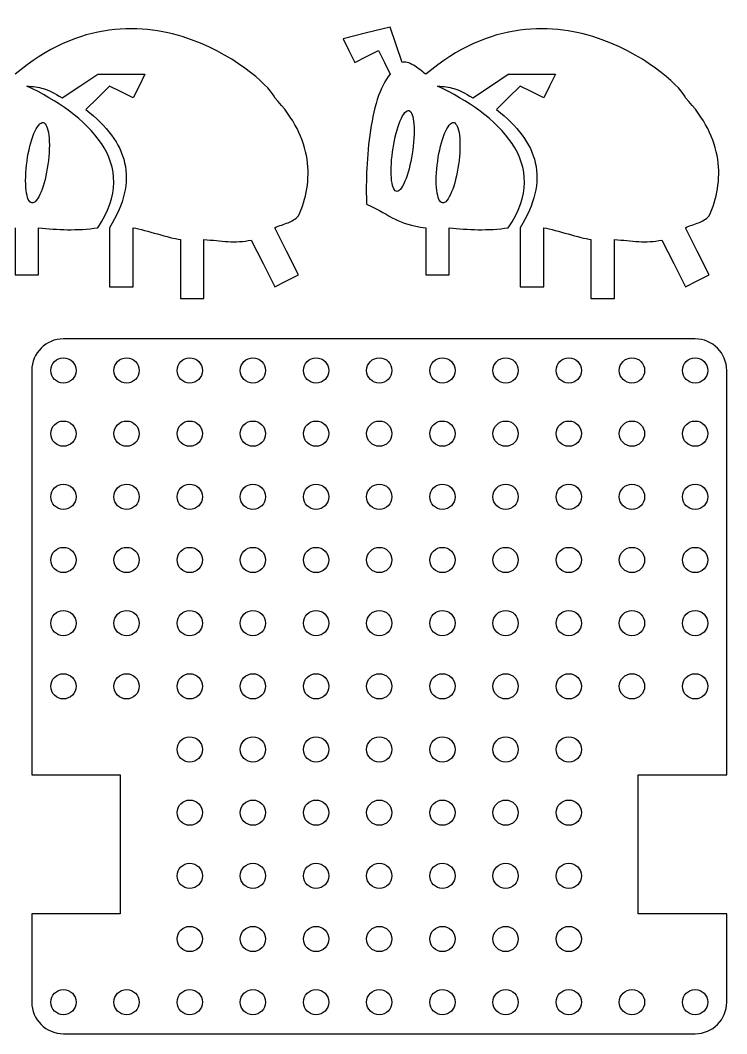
# Model space of a CAD drawing. Extents: x -15 to 771, y 0 to 274.
# Drawn here: x 199.2 to 311, y 113.9 to 274.3 of the extents above; entities that cross this region are included whole.
import ezdxf

# ---------------------------------------------------------------- set-up
doc = ezdxf.new("R2010")
doc.units = 0
doc.layers.add('Layer_1', color=7, linetype='CONTINUOUS')

msp = doc.modelspace()

# ---------------------------------------------------------------- linework, layer by layer
at = {"layer": 'Layer_1', "color": 7}
for points in [[(259.60794, 267.640678), (258.673518, 270.443949), (257.73909, 273.247221), (254.001397, 272.312799), (250.263703, 271.378371), (251.198125, 269.509522), (252.132547, 267.640678), (254.001397, 268.5751), (255.870246, 269.509522), (256.804668, 267.640673), (257.73909, 265.771828)], [(205.821043, 262.034129), (208.624314, 263.902979), (211.427586, 265.771828), (215.165285, 265.771828), (218.902978, 265.771828), (217.968556, 263.902979), (217.034134, 262.034129), (215.165285, 262.968557), (213.296435, 263.902979), (211.427591, 262.034129), (209.558742, 260.165285)], [(270.821026, 262.034129), (273.624297, 263.902979), (276.427569, 265.771828), (280.165268, 265.771828), (283.902961, 265.771828), (282.968539, 263.902979), (282.034117, 262.034129), (280.165268, 262.968557), (278.296418, 263.902979), (276.427574, 262.034129), (274.558725, 260.165285)], [(261.524796, 256.809889), (261.524796, 256.809889)], [(203.774571, 254.557076), (203.774571, 254.557076)], [(268.774554, 254.557076), (268.774554, 254.557076)], [(198.345656, 241.476807), (198.345656, 237.739108), (198.345656, 234.001414), (200.214505, 234.001414), (202.083349, 234.001414), (202.083349, 237.739108), (202.083349, 241.476807)], [(213.296435, 241.476807), (213.296435, 236.804686), (213.296435, 232.132565), (215.165285, 232.132565), (217.034134, 232.132565), (217.034134, 236.804686), (217.034129, 241.476807)], [(235.741817, 239.519286), (237.601061, 235.825928), (239.460306, 232.132565), (241.329156, 233.066992), (243.198005, 234.001414), (241.329156, 237.739108), (239.460306, 241.476807)], [(263.345639, 241.476807), (263.345639, 237.739108), (263.345639, 234.001414), (265.214488, 234.001414), (267.083332, 234.001414), (267.083332, 237.739108), (267.083332, 241.476807)], [(278.296418, 241.476807), (278.296418, 236.804686), (278.296418, 232.132565), (280.165268, 232.132565), (282.034117, 232.132565), (282.034117, 236.804686), (282.034112, 241.476807)], [(300.741799, 239.519286), (302.601044, 235.825928), (304.460289, 232.132565), (306.329139, 233.066992), (308.197988, 234.001414), (306.329139, 237.739108), (304.460289, 241.476807)], [(224.509521, 239.607947), (224.509521, 234.935831), (224.509521, 230.263715), (226.378371, 230.263715), (228.24722, 230.263715), (228.24722, 234.935836), (228.24722, 239.607957)], [(289.509504, 239.607947), (289.509504, 234.935831), (289.509504, 230.263715), (291.378354, 230.263715), (293.247203, 230.263715), (293.247203, 234.935836), (293.247203, 239.607957)], [(306.000017, 223.876165), (206.000006, 223.876179)], [(201.000019, 218.876181), (201.000019, 154.876181), (215.000019, 154.876181), (215.000019, 132.87618), (201.000019, 132.876149), (201.000019, 118.876194)], [(208.000023, 218.876177), (208.000023, 218.876177)], [(218.000022, 218.876177), (218.000022, 218.876177)], [(228.000021, 218.876177), (228.000021, 218.876177)], [(238.000018, 218.876177), (238.000018, 218.876177)], [(248.000018, 218.876177), (248.000018, 218.876177)], [(258.000018, 218.876177), (258.000018, 218.876177)], [(268.000017, 218.876177), (268.000017, 218.876177)], [(278.000017, 218.876177), (278.000017, 218.876177)], [(288.00002, 218.876177), (288.00002, 218.876177)], [(298.000019, 218.876177), (298.000019, 218.876177)], [(308.000019, 218.876177), (308.000019, 218.876177)], [(208.000023, 208.876177), (208.000023, 208.876177)], [(218.00002, 208.876177), (218.00002, 208.876177)], [(228.000021, 208.876177), (228.000021, 208.876177)], [(238.000021, 208.876177), (238.000021, 208.876177)], [(248.000021, 208.876177), (248.000021, 208.876177)], [(258.00002, 208.876177), (258.00002, 208.876177)], [(268.00002, 208.876177), (268.00002, 208.876177)], [(278.00002, 208.876177), (278.00002, 208.876177)], [(288.000023, 208.876177), (288.000023, 208.876177)], [(298.000022, 208.876177), (298.000022, 208.876177)], [(308.000022, 208.876177), (308.000022, 208.876177)], [(208.000023, 198.876177), (208.000023, 198.876177)], [(218.000023, 198.876177), (218.000023, 198.876177)], [(228.000021, 198.876177), (228.000021, 198.876177)], [(238.000021, 198.876177), (238.000021, 198.876177)], [(248.000021, 198.876177), (248.000021, 198.876177)], [(258.00002, 198.876177), (258.00002, 198.876177)], [(268.00002, 198.876177), (268.00002, 198.876177)], [(278.00002, 198.876177), (278.00002, 198.876177)], [(288.000023, 198.876177), (288.000023, 198.876177)], [(298.000022, 198.876177), (298.000022, 198.876177)], [(308.000022, 198.876177), (308.000022, 198.876177)], [(208.000023, 188.876177), (208.000023, 188.876177)], [(218.000022, 188.876177), (218.000022, 188.876177)], [(228.000021, 188.876177), (228.000021, 188.876177)], [(238.000018, 188.876177), (238.000018, 188.876177)], [(248.000018, 188.876177), (248.000018, 188.876177)], [(258.000018, 188.876177), (258.000018, 188.876177)], [(268.000017, 188.876177), (268.000017, 188.876177)], [(278.000017, 188.876177), (278.000017, 188.876177)], [(288.00002, 188.876177), (288.00002, 188.876177)], [(298.000019, 188.876177), (298.000019, 188.876177)], [(308.000019, 188.876177), (308.000019, 188.876177)], [(208.000023, 178.876179), (208.000023, 178.876179)], [(218.00002, 178.876176), (218.00002, 178.876176)], [(228.000021, 178.876179), (228.000021, 178.876179)], [(238.000018, 178.876179), (238.000018, 178.876179)], [(248.000018, 178.876179), (248.000018, 178.876179)], [(258.000018, 178.876179), (258.000018, 178.876179)], [(268.000017, 178.876179), (268.000017, 178.876179)], [(278.000017, 178.876179), (278.000017, 178.876179)], [(288.00002, 178.876179), (288.00002, 178.876179)], [(298.000019, 178.876179), (298.000019, 178.876179)], [(308.000019, 178.876179), (308.000019, 178.876179)], [(208.000022, 168.876175), (208.000022, 168.876175)], [(218.000023, 168.876175), (218.000023, 168.876175)], [(228.000021, 168.876175), (228.000021, 168.876175)], [(238.000021, 168.876175), (238.000021, 168.876175)], [(248.000021, 168.876175), (248.000021, 168.876175)], [(258.00002, 168.876175), (258.00002, 168.876175)], [(268.00002, 168.876175), (268.00002, 168.876175)], [(278.00002, 168.876175), (278.00002, 168.876175)], [(288.000023, 168.876175), (288.000023, 168.876175)], [(298.000022, 168.876175), (298.000022, 168.876175)], [(308.000022, 168.876175), (308.000022, 168.876175)], [(228.000021, 158.876176), (228.000021, 158.876176)], [(238.000021, 158.876176), (238.000021, 158.876176)], [(248.000021, 158.876176), (248.000021, 158.876176)], [(258.00002, 158.876176), (258.00002, 158.876176)], [(268.000017, 158.876178), (268.000017, 158.876178)], [(278.00002, 158.876176), (278.00002, 158.876176)], [(288.000023, 158.876176), (288.000023, 158.876176)], [(311.000019, 118.876194), (311.000019, 132.87618), (297.000018, 132.87618), (297.000018, 154.876181), (311.000019, 154.876181)], [(228.000021, 148.876176), (228.000021, 148.876176)], [(238.000018, 148.876176), (238.000018, 148.876176)], [(248.000018, 148.876176), (248.000018, 148.876176)], [(258.000018, 148.876176), (258.000018, 148.876176)], [(268.000017, 148.876176), (268.000017, 148.876176)], [(278.000017, 148.876176), (278.000017, 148.876176)], [(288.00002, 148.876176), (288.00002, 148.876176)], [(228.000021, 138.876176), (228.000021, 138.876176)], [(238.000018, 138.876176), (238.000018, 138.876176)], [(248.000018, 138.876176), (248.000018, 138.876176)], [(258.000018, 138.876176), (258.000018, 138.876176)], [(268.000017, 138.876176), (268.000017, 138.876176)], [(278.000017, 138.876176), (278.000017, 138.876176)], [(288.00002, 138.876176), (288.00002, 138.876176)], [(228.000021, 128.876176), (228.000021, 128.876176)], [(238.000018, 128.876176), (238.000018, 128.876176)], [(248.000018, 128.876176), (248.000018, 128.876176)], [(258.000018, 128.876176), (258.000018, 128.876176)], [(268.000017, 128.876176), (268.000017, 128.876176)], [(278.000017, 128.876176), (278.000017, 128.876176)], [(288.00002, 128.876176), (288.00002, 128.876176)], [(208.000021, 118.876179), (208.000021, 118.876179)], [(218.000021, 118.876179), (218.000021, 118.876179)], [(228.000021, 118.876179), (228.000021, 118.876179)], [(238.000018, 118.876179), (238.000018, 118.876179)], [(248.000018, 118.876179), (248.000018, 118.876179)], [(258.000018, 118.876179), (258.000018, 118.876179)], [(268.000017, 118.876179), (268.000017, 118.876179)], [(278.000017, 118.876179), (278.000017, 118.876179)], [(288.00002, 118.876179), (288.00002, 118.876179)], [(298.000019, 118.876179), (298.000019, 118.876179)], [(308.000019, 118.876179), (308.000019, 118.876179)], [(206.000006, 113.876176), (306.000017, 113.876176)], [(206.000006, 113.876176), (206.000006, 113.876176)]]:
    msp.add_lwpolyline(points, dxfattribs=at)
for points in [[(226.273486, 271.240301), (218.611805, 274.000845), (208.49329, 274.315621), (198.345656, 265.771828)], [(291.273469, 271.240301), (283.611788, 274.000845), (273.493273, 274.315621), (263.345639, 265.771828)], [(239.460306, 262.034129), (239.140014, 263.273433), (233.935167, 268.479751), (226.273486, 271.240301)], [(304.460289, 262.034129), (304.139997, 263.273433), (298.93515, 268.479751), (291.273469, 271.240301)], [(261.407606, 267.197673), (260.728223, 267.5862), (260.071899, 267.810917), (259.60794, 267.640678)], [(263.345639, 265.771828), (262.789442, 266.256816), (262.086995, 266.809147), (261.407606, 267.197673)], [(257.73909, 265.771828), (256.049652, 263.935891), (255.047935, 260.149763), (254.502218, 256.146018)], [(212.018324, 254.812078), (209.518647, 258.582008), (204.953209, 261.644548), (200.2145, 263.902979)], [(200.2145, 263.902979), (201.246365, 263.817862), (201.999836, 263.753853), (202.819426, 263.509521)], [(202.819426, 263.509521), (203.639016, 263.265189), (204.524719, 262.840534), (205.821043, 262.034129)], [(277.018307, 254.812078), (274.518629, 258.582008), (269.953192, 261.644548), (265.214483, 263.902979)], [(265.214483, 263.902979), (266.246348, 263.817862), (266.999819, 263.753853), (267.819409, 263.509521)], [(267.819409, 263.509521), (268.638999, 263.265189), (269.524702, 262.840534), (270.821026, 262.034129)], [(244.571424, 252.311251), (244.091509, 255.503692), (242.530837, 258.822347), (239.460306, 262.034129)], [(309.571406, 252.311251), (309.091492, 255.503692), (307.53082, 258.822347), (304.460289, 262.034129)], [(209.558742, 260.165285), (212.886912, 257.616388), (215.002958, 254.824346), (215.696144, 251.72949)], [(259.701374, 259.176359), (260.204896, 260.056033), (260.660754, 260.230993), (260.990725, 259.802745)], [(274.558725, 260.165285), (277.886895, 257.616388), (280.00294, 254.824346), (280.696126, 251.72949)], [(258.412023, 255.297662), (258.741999, 256.878861), (259.197852, 258.296684), (259.701374, 259.176359)], [(260.990725, 259.802745), (261.320701, 259.374498), (261.524796, 258.34304), (261.524796, 256.809889)], [(200.568443, 253.813299), (200.908313, 255.353928), (201.377837, 256.693643), (201.896465, 257.467284)], [(201.896465, 257.467284), (202.415092, 258.240929), (202.884616, 258.302011), (203.224487, 257.775372)], [(203.224487, 257.775372), (203.564358, 257.248727), (203.774571, 256.134351), (203.774571, 254.557076)], [(261.524796, 256.809889), (261.524796, 255.276733), (261.320701, 253.532168), (260.99073, 251.950968)], [(265.568425, 253.813299), (265.908296, 255.353928), (266.37782, 256.693643), (266.896448, 257.467284)], [(266.896448, 257.467284), (267.415075, 258.240929), (267.884599, 258.302011), (268.22447, 257.775372)], [(268.22447, 257.775372), (268.564341, 257.248727), (268.774554, 256.134351), (268.774554, 254.557076)], [(254.502218, 256.146018), (253.956507, 252.142272), (253.866807, 247.920909), (254.001397, 245.2145)], [(257.877957, 250.438741), (257.877957, 251.971902), (258.082052, 253.716468), (258.412023, 255.297662)], [(200.018359, 248.953866), (200.018359, 250.531141), (200.228572, 252.272674), (200.568443, 253.813299)], [(203.774571, 254.557076), (203.774571, 252.9798), (203.564358, 251.238267), (203.224487, 249.697638)], [(211.427586, 241.476807), (214.951918, 246.564812), (214.518001, 251.042142), (212.018324, 254.812078)], [(265.018342, 248.953866), (265.018342, 250.531141), (265.228555, 252.272674), (265.568425, 253.813299)], [(268.774554, 254.557076), (268.774554, 252.9798), (268.564341, 251.238267), (268.22447, 249.697638)], [(276.427569, 241.476807), (279.951901, 246.564812), (279.517984, 251.042142), (277.018307, 254.812078)], [(243.198005, 243.345651), (244.4505, 246.052582), (245.051343, 249.118809), (244.571424, 252.311251)], [(260.99073, 251.950968), (260.660754, 250.369769), (260.204896, 248.951941), (259.701374, 248.072266)], [(308.197988, 243.345651), (309.450482, 246.052582), (310.051326, 249.118809), (309.571406, 252.311251)], [(215.696144, 251.72949), (216.389335, 248.634633), (215.659698, 245.236958), (213.296435, 241.476807)], [(258.412023, 247.44589), (258.082052, 247.874137), (257.877957, 248.90559), (257.877957, 250.438741)], [(280.696126, 251.72949), (281.389318, 248.634633), (280.659681, 245.236958), (278.296418, 241.476807)], [(200.568443, 245.735565), (200.228572, 246.262215), (200.018359, 247.376591), (200.018359, 248.953866)], [(203.224487, 249.697638), (202.884616, 248.157008), (202.415092, 246.817288), (201.896465, 246.043642)], [(265.568425, 245.735565), (265.228555, 246.262215), (265.018342, 247.376591), (265.018342, 248.953866)], [(268.22447, 249.697638), (267.884599, 248.157008), (267.415075, 246.817288), (266.896448, 246.043642)], [(259.701374, 248.072266), (259.197852, 247.192596), (258.741999, 247.017643), (258.412023, 247.44589)], [(201.896465, 246.043642), (201.377843, 245.269997), (200.908313, 245.208915), (200.568443, 245.735565)], [(266.896448, 246.043642), (266.377825, 245.269997), (265.908296, 245.208915), (265.568425, 245.735565)], [(254.001397, 245.2145), (256.110765, 244.248332), (257.275753, 243.447835), (258.498938, 242.821923)], [(239.460306, 241.476807), (240.210117, 241.812822), (240.919337, 242.014812), (241.553704, 242.26541)], [(241.553704, 242.26541), (242.188071, 242.516008), (242.74759, 242.815209), (243.198005, 243.345635)], [(258.498938, 242.821923), (259.722123, 242.196006), (261.003505, 241.744668), (263.345639, 241.476807)], [(304.460289, 241.476807), (305.2101, 241.812822), (305.91932, 242.014812), (306.553687, 242.26541)], [(306.553687, 242.26541), (307.188054, 242.516008), (307.747573, 242.815209), (308.197988, 243.345635)], [(202.083349, 241.476807), (203.541679, 241.310023), (205.078627, 241.183577), (206.650549, 241.162047)], [(206.650549, 241.162047), (208.222476, 241.140528), (209.829372, 241.223914), (211.427586, 241.476807)], [(217.034129, 241.476807), (218.097972, 241.260845), (219.520257, 240.860557), (220.899862, 240.480797)], [(267.083332, 241.476807), (268.541661, 241.310023), (270.078609, 241.183577), (271.650531, 241.162047)], [(271.650531, 241.162047), (273.222459, 241.140528), (274.829354, 241.223914), (276.427569, 241.476807)], [(282.034112, 241.476807), (283.097955, 241.260845), (284.520239, 240.860557), (285.899844, 240.480797)], [(220.899862, 240.480797), (222.279467, 240.101036), (223.616392, 239.741798), (224.509521, 239.607947)], [(228.24722, 239.607957), (229.61077, 239.517777), (230.848212, 239.355424), (232.062868, 239.285708)], [(232.062868, 239.285708), (233.277525, 239.215992), (234.469396, 239.238925), (235.741817, 239.519286)], [(285.899844, 240.480797), (287.279449, 240.101036), (288.616375, 239.741798), (289.509504, 239.607947)], [(293.247203, 239.607957), (294.610753, 239.517777), (295.848195, 239.355424), (297.062851, 239.285708)], [(297.062851, 239.285708), (298.277507, 239.215992), (299.469379, 239.238925), (300.741799, 239.519286)], [(206.000006, 223.876179), (203.230009, 223.876179), (201.000019, 221.646164), (201.000019, 218.876181)], [(311.000019, 218.876167), (311.000019, 221.646149), (308.770014, 223.876165), (306.000017, 223.876165)], [(204.000023, 218.876177), (204.000023, 219.980746), (204.895453, 220.876176), (206.000023, 220.876176)], [(206.000023, 220.876176), (207.104592, 220.876176), (208.000023, 219.980746), (208.000023, 218.876177)], [(214.000022, 218.876177), (214.000022, 219.980746), (214.895453, 220.876176), (216.000022, 220.876176)], [(216.000022, 220.876176), (217.104592, 220.876176), (218.000022, 219.980746), (218.000022, 218.876177)], [(224.000021, 218.876177), (224.000021, 219.980746), (224.895452, 220.876176), (226.000021, 220.876176)], [(226.000021, 220.876176), (227.104591, 220.876176), (228.000021, 219.980746), (228.000021, 218.876177)], [(234.000018, 218.876177), (234.000018, 219.980746), (234.895449, 220.876176), (236.000018, 220.876176)], [(236.000018, 220.876176), (237.104587, 220.876176), (238.000018, 219.980746), (238.000018, 218.876177)], [(244.000018, 218.876177), (244.000018, 219.980746), (244.895448, 220.876176), (246.000018, 220.876176)], [(246.000018, 220.876176), (247.104587, 220.876176), (248.000018, 219.980746), (248.000018, 218.876177)], [(254.000018, 218.876177), (254.000018, 219.980746), (254.895448, 220.876176), (256.000018, 220.876176)], [(256.000018, 220.876176), (257.104587, 220.876176), (258.000018, 219.980746), (258.000018, 218.876177)], [(264.000017, 218.876177), (264.000017, 219.980746), (264.895448, 220.876176), (266.000017, 220.876176)], [(266.000017, 220.876176), (267.104587, 220.876176), (268.000017, 219.980746), (268.000017, 218.876177)], [(274.000017, 218.876177), (274.000017, 219.980746), (274.895448, 220.876176), (276.000017, 220.876176)], [(276.000017, 220.876176), (277.104586, 220.876176), (278.000017, 219.980746), (278.000017, 218.876177)], [(284.00002, 218.876177), (284.00002, 219.980746), (284.89545, 220.876176), (286.00002, 220.876176)], [(286.00002, 220.876176), (287.104589, 220.876176), (288.00002, 219.980746), (288.00002, 218.876177)], [(294.000019, 218.876177), (294.000019, 219.980746), (294.89545, 220.876176), (296.000019, 220.876176)], [(296.000019, 220.876176), (297.104589, 220.876176), (298.000019, 219.980746), (298.000019, 218.876177)], [(304.000019, 218.876177), (304.000019, 219.980746), (304.89545, 220.876176), (306.000019, 220.876176)], [(306.000019, 220.876176), (307.104589, 220.876176), (308.000019, 219.980746), (308.000019, 218.876177)], [(206.000023, 216.876177), (204.895453, 216.876177), (204.000023, 217.771607), (204.000023, 218.876177)], [(208.000023, 218.876177), (208.000023, 217.771607), (207.104592, 216.876177), (206.000023, 216.876177)], [(216.000022, 216.876177), (214.895453, 216.876177), (214.000022, 217.771607), (214.000022, 218.876177)], [(218.000022, 218.876177), (218.000022, 217.771607), (217.104592, 216.876177), (216.000022, 216.876177)], [(226.000021, 216.876177), (224.895452, 216.876177), (224.000021, 217.771607), (224.000021, 218.876177)], [(228.000021, 218.876177), (228.000021, 217.771607), (227.104591, 216.876177), (226.000021, 216.876177)], [(236.000018, 216.876177), (234.895449, 216.876177), (234.000018, 217.771607), (234.000018, 218.876177)], [(238.000018, 218.876177), (238.000018, 217.771607), (237.104587, 216.876177), (236.000018, 216.876177)], [(246.000018, 216.876177), (244.895448, 216.876177), (244.000018, 217.771607), (244.000018, 218.876177)], [(248.000018, 218.876177), (248.000018, 217.771607), (247.104587, 216.876177), (246.000018, 216.876177)], [(256.000018, 216.876177), (254.895448, 216.876177), (254.000018, 217.771607), (254.000018, 218.876177)], [(258.000018, 218.876177), (258.000018, 217.771607), (257.104587, 216.876177), (256.000018, 216.876177)], [(266.000017, 216.876177), (264.895448, 216.876177), (264.000017, 217.771607), (264.000017, 218.876177)], [(268.000017, 218.876177), (268.000017, 217.771607), (267.104587, 216.876177), (266.000017, 216.876177)], [(276.000017, 216.876177), (274.895448, 216.876177), (274.000017, 217.771607), (274.000017, 218.876177)], [(278.000017, 218.876177), (278.000017, 217.771607), (277.104586, 216.876177), (276.000017, 216.876177)], [(286.00002, 216.876177), (284.89545, 216.876177), (284.00002, 217.771607), (284.00002, 218.876177)], [(288.00002, 218.876177), (288.00002, 217.771607), (287.104589, 216.876177), (286.00002, 216.876177)], [(296.000019, 216.876177), (294.89545, 216.876177), (294.000019, 217.771607), (294.000019, 218.876177)], [(298.000019, 218.876177), (298.000019, 217.771607), (297.104589, 216.876177), (296.000019, 216.876177)], [(306.000019, 216.876177), (304.89545, 216.876177), (304.000019, 217.771607), (304.000019, 218.876177)], [(308.000019, 218.876177), (308.000019, 217.771607), (307.104589, 216.876177), (306.000019, 216.876177)], [(311.000019, 154.876181), (311.000019, 179.876185), (311.000019, 193.876163), (311.000019, 218.876167)], [(204.000023, 208.876177), (204.000023, 209.980747), (204.895453, 210.876177), (206.000023, 210.876177)], [(206.000023, 210.876177), (207.104592, 210.876177), (208.000023, 209.980747), (208.000023, 208.876177)], [(214.00002, 208.876177), (214.00002, 209.980747), (214.89545, 210.876177), (216.00002, 210.876177)], [(216.00002, 210.876177), (217.104589, 210.876177), (218.00002, 209.980747), (218.00002, 208.876177)], [(224.000021, 208.876177), (224.000021, 209.980747), (224.895452, 210.876177), (226.000021, 210.876177)], [(226.000021, 210.876177), (227.104591, 210.876177), (228.000021, 209.980747), (228.000021, 208.876177)], [(234.000021, 208.876177), (234.000021, 209.980747), (234.895451, 210.876177), (236.000021, 210.876177)], [(236.000021, 210.876177), (237.10459, 210.876177), (238.000021, 209.980747), (238.000021, 208.876177)], [(244.000021, 208.876177), (244.000021, 209.980747), (244.895451, 210.876177), (246.000021, 210.876177)], [(246.000021, 210.876177), (247.10459, 210.876177), (248.000021, 209.980747), (248.000021, 208.876177)], [(254.00002, 208.876177), (254.00002, 209.980747), (254.895451, 210.876177), (256.00002, 210.876177)], [(256.00002, 210.876177), (257.10459, 210.876177), (258.00002, 209.980747), (258.00002, 208.876177)], [(264.00002, 208.876177), (264.00002, 209.980747), (264.895451, 210.876177), (266.00002, 210.876177)], [(266.00002, 210.876177), (267.10459, 210.876177), (268.00002, 209.980747), (268.00002, 208.876177)], [(274.00002, 208.876177), (274.00002, 209.980747), (274.89545, 210.876177), (276.00002, 210.876177)], [(276.00002, 210.876177), (277.104589, 210.876177), (278.00002, 209.980747), (278.00002, 208.876177)], [(284.000022, 208.876177), (284.000022, 209.980747), (284.895453, 210.876177), (286.000022, 210.876177)], [(286.000022, 210.876177), (287.104592, 210.876177), (288.000023, 209.980747), (288.000023, 208.876177)], [(294.000022, 208.876177), (294.000022, 209.980747), (294.895453, 210.876177), (296.000022, 210.876177)], [(296.000022, 210.876177), (297.104592, 210.876177), (298.000022, 209.980747), (298.000022, 208.876177)], [(304.000022, 208.876177), (304.000022, 209.980747), (304.895452, 210.876177), (306.000022, 210.876177)], [(306.000022, 210.876177), (307.104591, 210.876177), (308.000022, 209.980747), (308.000022, 208.876177)], [(206.000023, 206.876177), (204.895453, 206.876177), (204.000023, 207.771607), (204.000023, 208.876177)], [(208.000023, 208.876177), (208.000023, 207.771607), (207.104592, 206.876177), (206.000023, 206.876177)], [(216.00002, 206.876177), (214.89545, 206.876177), (214.00002, 207.771607), (214.00002, 208.876177)], [(218.00002, 208.876177), (218.00002, 207.771607), (217.104589, 206.876177), (216.00002, 206.876177)], [(226.000021, 206.876177), (224.895452, 206.876177), (224.000021, 207.771607), (224.000021, 208.876177)], [(228.000021, 208.876177), (228.000021, 207.771607), (227.104591, 206.876177), (226.000021, 206.876177)], [(236.000021, 206.876177), (234.895451, 206.876177), (234.000021, 207.771607), (234.000021, 208.876177)], [(238.000021, 208.876177), (238.000021, 207.771607), (237.10459, 206.876177), (236.000021, 206.876177)], [(246.000021, 206.876177), (244.895451, 206.876177), (244.000021, 207.771607), (244.000021, 208.876177)], [(248.000021, 208.876177), (248.000021, 207.771607), (247.10459, 206.876177), (246.000021, 206.876177)], [(256.00002, 206.876177), (254.895451, 206.876177), (254.00002, 207.771607), (254.00002, 208.876177)], [(258.00002, 208.876177), (258.00002, 207.771607), (257.10459, 206.876177), (256.00002, 206.876177)], [(266.00002, 206.876177), (264.895451, 206.876177), (264.00002, 207.771607), (264.00002, 208.876177)], [(268.00002, 208.876177), (268.00002, 207.771607), (267.10459, 206.876177), (266.00002, 206.876177)], [(276.00002, 206.876177), (274.89545, 206.876177), (274.00002, 207.771607), (274.00002, 208.876177)], [(278.00002, 208.876177), (278.00002, 207.771607), (277.104589, 206.876177), (276.00002, 206.876177)], [(286.000022, 206.876177), (284.895453, 206.876177), (284.000022, 207.771607), (284.000022, 208.876177)], [(288.000023, 208.876177), (288.000023, 207.771607), (287.104592, 206.876177), (286.000022, 206.876177)], [(296.000022, 206.876177), (294.895453, 206.876177), (294.000022, 207.771607), (294.000022, 208.876177)], [(298.000022, 208.876177), (298.000022, 207.771607), (297.104592, 206.876177), (296.000022, 206.876177)], [(306.000022, 206.876177), (304.895452, 206.876177), (304.000022, 207.771607), (304.000022, 208.876177)], [(308.000022, 208.876177), (308.000022, 207.771607), (307.104591, 206.876177), (306.000022, 206.876177)], [(204.000023, 198.876177), (204.000023, 199.980747), (204.895453, 200.876177), (206.000023, 200.876177)], [(206.000023, 200.876177), (207.104592, 200.876177), (208.000023, 199.980747), (208.000023, 198.876177)], [(214.000023, 198.876177), (214.000023, 199.980747), (214.895453, 200.876177), (216.000023, 200.876177)], [(216.000023, 200.876177), (217.104592, 200.876177), (218.000023, 199.980747), (218.000023, 198.876177)], [(224.000021, 198.876177), (224.000021, 199.980747), (224.895452, 200.876177), (226.000021, 200.876177)], [(226.000021, 200.876177), (227.104591, 200.876177), (228.000021, 199.980747), (228.000021, 198.876177)], [(234.000021, 198.876177), (234.000021, 199.980747), (234.895451, 200.876177), (236.000021, 200.876177)], [(236.000021, 200.876177), (237.10459, 200.876177), (238.000021, 199.980747), (238.000021, 198.876177)], [(244.000021, 198.876177), (244.000021, 199.980747), (244.895451, 200.876177), (246.000021, 200.876177)], [(246.000021, 200.876177), (247.10459, 200.876177), (248.000021, 199.980747), (248.000021, 198.876177)], [(254.00002, 198.876177), (254.00002, 199.980747), (254.895451, 200.876177), (256.00002, 200.876177)], [(256.00002, 200.876177), (257.10459, 200.876177), (258.00002, 199.980747), (258.00002, 198.876177)], [(264.00002, 198.876177), (264.00002, 199.980747), (264.895451, 200.876177), (266.00002, 200.876177)], [(266.00002, 200.876177), (267.10459, 200.876177), (268.00002, 199.980747), (268.00002, 198.876177)], [(274.00002, 198.876177), (274.00002, 199.980747), (274.89545, 200.876177), (276.00002, 200.876177)], [(276.00002, 200.876177), (277.104589, 200.876177), (278.00002, 199.980747), (278.00002, 198.876177)], [(284.000022, 198.876177), (284.000022, 199.980747), (284.895453, 200.876177), (286.000022, 200.876177)], [(286.000022, 200.876177), (287.104592, 200.876177), (288.000023, 199.980747), (288.000023, 198.876177)], [(294.000022, 198.876177), (294.000022, 199.980747), (294.895453, 200.876177), (296.000022, 200.876177)], [(296.000022, 200.876177), (297.104592, 200.876177), (298.000022, 199.980747), (298.000022, 198.876177)], [(304.000022, 198.876177), (304.000022, 199.980747), (304.895452, 200.876177), (306.000022, 200.876177)], [(306.000022, 200.876177), (307.104591, 200.876177), (308.000022, 199.980747), (308.000022, 198.876177)], [(206.000023, 196.876177), (204.895453, 196.876177), (204.000023, 197.771607), (204.000023, 198.876177)], [(208.000023, 198.876177), (208.000023, 197.771607), (207.104592, 196.876177), (206.000023, 196.876177)], [(216.000023, 196.876177), (214.895453, 196.876177), (214.000023, 197.771607), (214.000023, 198.876177)], [(218.000023, 198.876177), (218.000023, 197.771607), (217.104592, 196.876177), (216.000023, 196.876177)], [(226.000021, 196.876177), (224.895452, 196.876177), (224.000021, 197.771607), (224.000021, 198.876177)], [(228.000021, 198.876177), (228.000021, 197.771607), (227.104591, 196.876177), (226.000021, 196.876177)], [(236.000021, 196.876177), (234.895451, 196.876177), (234.000021, 197.771607), (234.000021, 198.876177)], [(238.000021, 198.876177), (238.000021, 197.771607), (237.10459, 196.876177), (236.000021, 196.876177)], [(246.000021, 196.876177), (244.895451, 196.876177), (244.000021, 197.771607), (244.000021, 198.876177)], [(248.000021, 198.876177), (248.000021, 197.771607), (247.10459, 196.876177), (246.000021, 196.876177)], [(256.00002, 196.876177), (254.895451, 196.876177), (254.00002, 197.771607), (254.00002, 198.876177)], [(258.00002, 198.876177), (258.00002, 197.771607), (257.10459, 196.876177), (256.00002, 196.876177)], [(266.00002, 196.876177), (264.895451, 196.876177), (264.00002, 197.771607), (264.00002, 198.876177)], [(268.00002, 198.876177), (268.00002, 197.771607), (267.10459, 196.876177), (266.00002, 196.876177)], [(276.00002, 196.876177), (274.89545, 196.876177), (274.00002, 197.771607), (274.00002, 198.876177)], [(278.00002, 198.876177), (278.00002, 197.771607), (277.104589, 196.876177), (276.00002, 196.876177)], [(286.000022, 196.876177), (284.895453, 196.876177), (284.000022, 197.771607), (284.000022, 198.876177)], [(288.000023, 198.876177), (288.000023, 197.771607), (287.104592, 196.876177), (286.000022, 196.876177)], [(296.000022, 196.876177), (294.895453, 196.876177), (294.000022, 197.771607), (294.000022, 198.876177)], [(298.000022, 198.876177), (298.000022, 197.771607), (297.104592, 196.876177), (296.000022, 196.876177)], [(306.000022, 196.876177), (304.895452, 196.876177), (304.000022, 197.771607), (304.000022, 198.876177)], [(308.000022, 198.876177), (308.000022, 197.771607), (307.104591, 196.876177), (306.000022, 196.876177)], [(204.000023, 188.876177), (204.000023, 189.980747), (204.895453, 190.876177), (206.000023, 190.876177)], [(206.000023, 190.876177), (207.104592, 190.876177), (208.000023, 189.980747), (208.000023, 188.876177)], [(214.000022, 188.876177), (214.000022, 189.980747), (214.895452, 190.876177), (216.000022, 190.876177)], [(216.000022, 190.876177), (217.104591, 190.876177), (218.000022, 189.980747), (218.000022, 188.876177)], [(224.000021, 188.876177), (224.000021, 189.980747), (224.895452, 190.876177), (226.000021, 190.876177)], [(226.000021, 190.876177), (227.104591, 190.876177), (228.000021, 189.980747), (228.000021, 188.876177)], [(234.000018, 188.876177), (234.000018, 189.980747), (234.895449, 190.876177), (236.000018, 190.876177)], [(236.000018, 190.876177), (237.104587, 190.876177), (238.000018, 189.980747), (238.000018, 188.876177)], [(244.000018, 188.876177), (244.000018, 189.980747), (244.895448, 190.876177), (246.000018, 190.876177)], [(246.000018, 190.876177), (247.104587, 190.876177), (248.000018, 189.980747), (248.000018, 188.876177)], [(254.000018, 188.876177), (254.000018, 189.980747), (254.895448, 190.876177), (256.000018, 190.876177)], [(256.000018, 190.876177), (257.104587, 190.876177), (258.000018, 189.980747), (258.000018, 188.876177)], [(264.000017, 188.876177), (264.000017, 189.980747), (264.895448, 190.876177), (266.000017, 190.876177)], [(266.000017, 190.876177), (267.104587, 190.876177), (268.000017, 189.980747), (268.000017, 188.876177)], [(274.000017, 188.876177), (274.000017, 189.980747), (274.895448, 190.876177), (276.000017, 190.876177)], [(276.000017, 190.876177), (277.104586, 190.876177), (278.000017, 189.980747), (278.000017, 188.876177)], [(284.00002, 188.876177), (284.00002, 189.980747), (284.89545, 190.876177), (286.00002, 190.876177)], [(286.00002, 190.876177), (287.104589, 190.876177), (288.00002, 189.980747), (288.00002, 188.876177)], [(294.000019, 188.876177), (294.000019, 189.980747), (294.89545, 190.876177), (296.000019, 190.876177)], [(296.000019, 190.876177), (297.104589, 190.876177), (298.000019, 189.980747), (298.000019, 188.876177)], [(304.000019, 188.876177), (304.000019, 189.980747), (304.89545, 190.876177), (306.000019, 190.876177)], [(306.000019, 190.876177), (307.104589, 190.876177), (308.000019, 189.980747), (308.000019, 188.876177)], [(206.000023, 186.876177), (204.895453, 186.876177), (204.000023, 187.771608), (204.000023, 188.876177)], [(208.000023, 188.876177), (208.000023, 187.771608), (207.104592, 186.876177), (206.000023, 186.876177)], [(216.000022, 186.876177), (214.895452, 186.876177), (214.000022, 187.771608), (214.000022, 188.876177)], [(218.000022, 188.876177), (218.000022, 187.771608), (217.104591, 186.876177), (216.000022, 186.876177)], [(226.000021, 186.876177), (224.895452, 186.876177), (224.000021, 187.771608), (224.000021, 188.876177)], [(228.000021, 188.876177), (228.000021, 187.771608), (227.104591, 186.876177), (226.000021, 186.876177)], [(236.000018, 186.876177), (234.895449, 186.876177), (234.000018, 187.771608), (234.000018, 188.876177)], [(238.000018, 188.876177), (238.000018, 187.771608), (237.104587, 186.876177), (236.000018, 186.876177)], [(246.000018, 186.876177), (244.895448, 186.876177), (244.000018, 187.771608), (244.000018, 188.876177)], [(248.000018, 188.876177), (248.000018, 187.771608), (247.104587, 186.876177), (246.000018, 186.876177)], [(256.000018, 186.876177), (254.895448, 186.876177), (254.000018, 187.771608), (254.000018, 188.876177)], [(258.000018, 188.876177), (258.000018, 187.771608), (257.104587, 186.876177), (256.000018, 186.876177)], [(266.000017, 186.876177), (264.895448, 186.876177), (264.000017, 187.771608), (264.000017, 188.876177)], [(268.000017, 188.876177), (268.000017, 187.771608), (267.104587, 186.876177), (266.000017, 186.876177)], [(276.000017, 186.876177), (274.895448, 186.876177), (274.000017, 187.771608), (274.000017, 188.876177)], [(278.000017, 188.876177), (278.000017, 187.771608), (277.104586, 186.876177), (276.000017, 186.876177)], [(286.00002, 186.876177), (284.89545, 186.876177), (284.00002, 187.771608), (284.00002, 188.876177)], [(288.00002, 188.876177), (288.00002, 187.771608), (287.104589, 186.876177), (286.00002, 186.876177)], [(296.000019, 186.876177), (294.89545, 186.876177), (294.000019, 187.771608), (294.000019, 188.876177)], [(298.000019, 188.876177), (298.000019, 187.771608), (297.104589, 186.876177), (296.000019, 186.876177)], [(306.000019, 186.876177), (304.89545, 186.876177), (304.000019, 187.771608), (304.000019, 188.876177)], [(308.000019, 188.876177), (308.000019, 187.771608), (307.104589, 186.876177), (306.000019, 186.876177)], [(204.000023, 178.876179), (204.000023, 179.980748), (204.895453, 180.876179), (206.000023, 180.876179)], [(206.000023, 180.876179), (207.104592, 180.876179), (208.000023, 179.980748), (208.000023, 178.876179)], [(214.00002, 178.876176), (214.00002, 179.980746), (214.89545, 180.876176), (216.00002, 180.876176)], [(216.00002, 180.876176), (217.104589, 180.876176), (218.00002, 179.980746), (218.00002, 178.876176)], [(224.000021, 178.876179), (224.000021, 179.980748), (224.895452, 180.876179), (226.000021, 180.876179)], [(226.000021, 180.876179), (227.104591, 180.876179), (228.000021, 179.980748), (228.000021, 178.876179)], [(234.000018, 178.876179), (234.000018, 179.980748), (234.895449, 180.876179), (236.000018, 180.876179)], [(236.000018, 180.876179), (237.104587, 180.876179), (238.000018, 179.980748), (238.000018, 178.876179)], [(244.000018, 178.876179), (244.000018, 179.980748), (244.895448, 180.876179), (246.000018, 180.876179)], [(246.000018, 180.876179), (247.104587, 180.876179), (248.000018, 179.980748), (248.000018, 178.876179)], [(254.000018, 178.876179), (254.000018, 179.980748), (254.895448, 180.876179), (256.000018, 180.876179)], [(256.000018, 180.876179), (257.104587, 180.876179), (258.000018, 179.980748), (258.000018, 178.876179)], [(264.000017, 178.876179), (264.000017, 179.980748), (264.895448, 180.876179), (266.000017, 180.876179)], [(266.000017, 180.876179), (267.104587, 180.876179), (268.000017, 179.980748), (268.000017, 178.876179)], [(274.000017, 178.876179), (274.000017, 179.980748), (274.895448, 180.876179), (276.000017, 180.876179)], [(276.000017, 180.876179), (277.104586, 180.876179), (278.000017, 179.980748), (278.000017, 178.876179)], [(284.00002, 178.876179), (284.00002, 179.980748), (284.89545, 180.876179), (286.00002, 180.876179)], [(286.00002, 180.876179), (287.104589, 180.876179), (288.00002, 179.980748), (288.00002, 178.876179)], [(294.000019, 178.876179), (294.000019, 179.980748), (294.89545, 180.876179), (296.000019, 180.876179)], [(296.000019, 180.876179), (297.104589, 180.876179), (298.000019, 179.980748), (298.000019, 178.876179)], [(304.000019, 178.876179), (304.000019, 179.980748), (304.89545, 180.876179), (306.000019, 180.876179)], [(306.000019, 180.876179), (307.104589, 180.876179), (308.000019, 179.980748), (308.000019, 178.876179)], [(206.000023, 176.876179), (204.895453, 176.876179), (204.000023, 177.771609), (204.000023, 178.876179)], [(208.000023, 178.876179), (208.000023, 177.771609), (207.104592, 176.876179), (206.000023, 176.876179)], [(216.00002, 176.876176), (214.89545, 176.876176), (214.00002, 177.771606), (214.00002, 178.876176)], [(218.00002, 178.876176), (218.00002, 177.771606), (217.104589, 176.876176), (216.00002, 176.876176)], [(226.000021, 176.876179), (224.895452, 176.876179), (224.000021, 177.771609), (224.000021, 178.876179)], [(228.000021, 178.876179), (228.000021, 177.771609), (227.104591, 176.876179), (226.000021, 176.876179)], [(236.000018, 176.876179), (234.895449, 176.876179), (234.000018, 177.771609), (234.000018, 178.876179)], [(238.000018, 178.876179), (238.000018, 177.771609), (237.104587, 176.876179), (236.000018, 176.876179)], [(246.000018, 176.876179), (244.895448, 176.876179), (244.000018, 177.771609), (244.000018, 178.876179)], [(248.000018, 178.876179), (248.000018, 177.771609), (247.104587, 176.876179), (246.000018, 176.876179)], [(256.000018, 176.876179), (254.895448, 176.876179), (254.000018, 177.771609), (254.000018, 178.876179)], [(258.000018, 178.876179), (258.000018, 177.771609), (257.104587, 176.876179), (256.000018, 176.876179)], [(266.000017, 176.876179), (264.895448, 176.876179), (264.000017, 177.771609), (264.000017, 178.876179)], [(268.000017, 178.876179), (268.000017, 177.771609), (267.104587, 176.876179), (266.000017, 176.876179)], [(276.000017, 176.876179), (274.895448, 176.876179), (274.000017, 177.771609), (274.000017, 178.876179)], [(278.000017, 178.876179), (278.000017, 177.771609), (277.104586, 176.876179), (276.000017, 176.876179)], [(286.00002, 176.876179), (284.89545, 176.876179), (284.00002, 177.771609), (284.00002, 178.876179)], [(288.00002, 178.876179), (288.00002, 177.771609), (287.104589, 176.876179), (286.00002, 176.876179)], [(296.000019, 176.876179), (294.89545, 176.876179), (294.000019, 177.771609), (294.000019, 178.876179)], [(298.000019, 178.876179), (298.000019, 177.771609), (297.104589, 176.876179), (296.000019, 176.876179)], [(306.000019, 176.876179), (304.89545, 176.876179), (304.000019, 177.771609), (304.000019, 178.876179)], [(308.000019, 178.876179), (308.000019, 177.771609), (307.104589, 176.876179), (306.000019, 176.876179)], [(204.000022, 168.876175), (204.000022, 169.980745), (204.895453, 170.876175), (206.000022, 170.876175)], [(206.000022, 170.876175), (207.104592, 170.876175), (208.000022, 169.980745), (208.000022, 168.876175)], [(214.000023, 168.876175), (214.000023, 169.980745), (214.895453, 170.876175), (216.000023, 170.876175)], [(216.000023, 170.876175), (217.104592, 170.876175), (218.000023, 169.980745), (218.000023, 168.876175)], [(224.000021, 168.876175), (224.000021, 169.980745), (224.895452, 170.876175), (226.000021, 170.876175)], [(226.000021, 170.876175), (227.104591, 170.876175), (228.000021, 169.980745), (228.000021, 168.876175)], [(234.000021, 168.876175), (234.000021, 169.980745), (234.895451, 170.876175), (236.000021, 170.876175)], [(236.000021, 170.876175), (237.10459, 170.876175), (238.000021, 169.980745), (238.000021, 168.876175)], [(244.000021, 168.876175), (244.000021, 169.980745), (244.895451, 170.876175), (246.000021, 170.876175)], [(246.000021, 170.876175), (247.10459, 170.876175), (248.000021, 169.980745), (248.000021, 168.876175)], [(254.00002, 168.876175), (254.00002, 169.980745), (254.895451, 170.876175), (256.00002, 170.876175)], [(256.00002, 170.876175), (257.10459, 170.876175), (258.00002, 169.980745), (258.00002, 168.876175)], [(264.00002, 168.876175), (264.00002, 169.980745), (264.895451, 170.876175), (266.00002, 170.876175)], [(266.00002, 170.876175), (267.10459, 170.876175), (268.00002, 169.980745), (268.00002, 168.876175)], [(274.00002, 168.876175), (274.00002, 169.980745), (274.89545, 170.876175), (276.00002, 170.876175)], [(276.00002, 170.876175), (277.104589, 170.876175), (278.00002, 169.980745), (278.00002, 168.876175)], [(284.000022, 168.876175), (284.000022, 169.980745), (284.895453, 170.876175), (286.000022, 170.876175)], [(286.000022, 170.876175), (287.104592, 170.876175), (288.000023, 169.980745), (288.000023, 168.876175)], [(294.000022, 168.876175), (294.000022, 169.980745), (294.895453, 170.876175), (296.000022, 170.876175)], [(296.000022, 170.876175), (297.104592, 170.876175), (298.000022, 169.980745), (298.000022, 168.876175)], [(304.000022, 168.876175), (304.000022, 169.980745), (304.895452, 170.876175), (306.000022, 170.876175)], [(306.000022, 170.876175), (307.104591, 170.876175), (308.000022, 169.980745), (308.000022, 168.876175)], [(206.000022, 166.876175), (204.895453, 166.876175), (204.000022, 167.771606), (204.000022, 168.876175)], [(208.000022, 168.876175), (208.000022, 167.771606), (207.104592, 166.876175), (206.000022, 166.876175)], [(216.000023, 166.876175), (214.895453, 166.876175), (214.000023, 167.771606), (214.000023, 168.876175)], [(218.000023, 168.876175), (218.000023, 167.771606), (217.104592, 166.876175), (216.000023, 166.876175)], [(226.000021, 166.876175), (224.895452, 166.876175), (224.000021, 167.771606), (224.000021, 168.876175)], [(228.000021, 168.876175), (228.000021, 167.771606), (227.104591, 166.876175), (226.000021, 166.876175)], [(236.000021, 166.876175), (234.895451, 166.876175), (234.000021, 167.771606), (234.000021, 168.876175)], [(238.000021, 168.876175), (238.000021, 167.771606), (237.10459, 166.876175), (236.000021, 166.876175)], [(246.000021, 166.876175), (244.895451, 166.876175), (244.000021, 167.771606), (244.000021, 168.876175)], [(248.000021, 168.876175), (248.000021, 167.771606), (247.10459, 166.876175), (246.000021, 166.876175)], [(256.00002, 166.876175), (254.895451, 166.876175), (254.00002, 167.771606), (254.00002, 168.876175)], [(258.00002, 168.876175), (258.00002, 167.771606), (257.10459, 166.876175), (256.00002, 166.876175)], [(266.00002, 166.876175), (264.895451, 166.876175), (264.00002, 167.771606), (264.00002, 168.876175)], [(268.00002, 168.876175), (268.00002, 167.771606), (267.10459, 166.876175), (266.00002, 166.876175)], [(276.00002, 166.876175), (274.89545, 166.876175), (274.00002, 167.771606), (274.00002, 168.876175)], [(278.00002, 168.876175), (278.00002, 167.771606), (277.104589, 166.876175), (276.00002, 166.876175)], [(286.000022, 166.876175), (284.895453, 166.876175), (284.000022, 167.771606), (284.000022, 168.876175)], [(288.000023, 168.876175), (288.000023, 167.771606), (287.104592, 166.876175), (286.000022, 166.876175)], [(296.000022, 166.876175), (294.895453, 166.876175), (294.000022, 167.771606), (294.000022, 168.876175)], [(298.000022, 168.876175), (298.000022, 167.771606), (297.104592, 166.876175), (296.000022, 166.876175)], [(306.000022, 166.876175), (304.895452, 166.876175), (304.000022, 167.771606), (304.000022, 168.876175)], [(308.000022, 168.876175), (308.000022, 167.771606), (307.104591, 166.876175), (306.000022, 166.876175)], [(224.000021, 158.876176), (224.000021, 159.980745), (224.895452, 160.876176), (226.000021, 160.876176)], [(226.000021, 160.876176), (227.104591, 160.876176), (228.000021, 159.980745), (228.000021, 158.876176)], [(234.000021, 158.876176), (234.000021, 159.980745), (234.895451, 160.876176), (236.000021, 160.876176)], [(236.000021, 160.876176), (237.10459, 160.876176), (238.000021, 159.980745), (238.000021, 158.876176)], [(244.000021, 158.876176), (244.000021, 159.980745), (244.895451, 160.876176), (246.000021, 160.876176)], [(246.000021, 160.876176), (247.10459, 160.876176), (248.000021, 159.980745), (248.000021, 158.876176)], [(254.00002, 158.876176), (254.00002, 159.980745), (254.895451, 160.876176), (256.00002, 160.876176)], [(256.00002, 160.876176), (257.10459, 160.876176), (258.00002, 159.980745), (258.00002, 158.876176)], [(264.000017, 158.876178), (264.000017, 159.980748), (264.895448, 160.876178), (266.000017, 160.876178)], [(266.000017, 160.876178), (267.104587, 160.876178), (268.000017, 159.980748), (268.000017, 158.876178)], [(274.00002, 158.876176), (274.00002, 159.980745), (274.89545, 160.876176), (276.00002, 160.876176)], [(276.00002, 160.876176), (277.104589, 160.876176), (278.00002, 159.980745), (278.00002, 158.876176)], [(284.000022, 158.876176), (284.000022, 159.980745), (284.895453, 160.876176), (286.000022, 160.876176)], [(286.000022, 160.876176), (287.104592, 160.876176), (288.000023, 159.980745), (288.000023, 158.876176)], [(226.000021, 156.876176), (224.895452, 156.876176), (224.000021, 157.771606), (224.000021, 158.876176)], [(228.000021, 158.876176), (228.000021, 157.771606), (227.104591, 156.876176), (226.000021, 156.876176)], [(236.000021, 156.876176), (234.895451, 156.876176), (234.000021, 157.771606), (234.000021, 158.876176)], [(238.000021, 158.876176), (238.000021, 157.771606), (237.10459, 156.876176), (236.000021, 156.876176)], [(246.000021, 156.876176), (244.895451, 156.876176), (244.000021, 157.771606), (244.000021, 158.876176)], [(248.000021, 158.876176), (248.000021, 157.771606), (247.10459, 156.876176), (246.000021, 156.876176)], [(256.00002, 156.876176), (254.895451, 156.876176), (254.00002, 157.771606), (254.00002, 158.876176)], [(258.00002, 158.876176), (258.00002, 157.771606), (257.10459, 156.876176), (256.00002, 156.876176)], [(266.000017, 156.876179), (264.895448, 156.876179), (264.000017, 157.771609), (264.000017, 158.876178)], [(268.000017, 158.876178), (268.000017, 157.771609), (267.104587, 156.876179), (266.000017, 156.876179)], [(276.00002, 156.876176), (274.89545, 156.876176), (274.00002, 157.771606), (274.00002, 158.876176)], [(278.00002, 158.876176), (278.00002, 157.771606), (277.104589, 156.876176), (276.00002, 156.876176)], [(286.000022, 156.876176), (284.895453, 156.876176), (284.000022, 157.771606), (284.000022, 158.876176)], [(288.000023, 158.876176), (288.000023, 157.771606), (287.104592, 156.876176), (286.000022, 156.876176)], [(224.000021, 148.876176), (224.000021, 149.980746), (224.895452, 150.876176), (226.000021, 150.876176)], [(226.000021, 150.876176), (227.104591, 150.876176), (228.000021, 149.980746), (228.000021, 148.876176)], [(234.000018, 148.876176), (234.000018, 149.980746), (234.895449, 150.876176), (236.000018, 150.876176)], [(236.000018, 150.876176), (237.104587, 150.876176), (238.000018, 149.980746), (238.000018, 148.876176)], [(244.000018, 148.876176), (244.000018, 149.980746), (244.895448, 150.876176), (246.000018, 150.876176)], [(246.000018, 150.876176), (247.104587, 150.876176), (248.000018, 149.980746), (248.000018, 148.876176)], [(254.000018, 148.876176), (254.000018, 149.980746), (254.895448, 150.876176), (256.000018, 150.876176)], [(256.000018, 150.876176), (257.104587, 150.876176), (258.000018, 149.980746), (258.000018, 148.876176)], [(264.000017, 148.876176), (264.000017, 149.980746), (264.895448, 150.876176), (266.000017, 150.876176)], [(266.000017, 150.876176), (267.104587, 150.876176), (268.000017, 149.980746), (268.000017, 148.876176)], [(274.000017, 148.876176), (274.000017, 149.980746), (274.895448, 150.876176), (276.000017, 150.876176)], [(276.000017, 150.876176), (277.104586, 150.876176), (278.000017, 149.980746), (278.000017, 148.876176)], [(284.00002, 148.876176), (284.00002, 149.980746), (284.89545, 150.876176), (286.00002, 150.876176)], [(286.00002, 150.876176), (287.104589, 150.876176), (288.00002, 149.980746), (288.00002, 148.876176)], [(226.000021, 146.876176), (224.895452, 146.876176), (224.000021, 147.771606), (224.000021, 148.876176)], [(228.000021, 148.876176), (228.000021, 147.771606), (227.104591, 146.876176), (226.000021, 146.876176)], [(236.000018, 146.876176), (234.895449, 146.876176), (234.000018, 147.771606), (234.000018, 148.876176)], [(238.000018, 148.876176), (238.000018, 147.771606), (237.104587, 146.876176), (236.000018, 146.876176)], [(246.000018, 146.876176), (244.895448, 146.876176), (244.000018, 147.771606), (244.000018, 148.876176)], [(248.000018, 148.876176), (248.000018, 147.771606), (247.104587, 146.876176), (246.000018, 146.876176)], [(256.000018, 146.876176), (254.895448, 146.876176), (254.000018, 147.771606), (254.000018, 148.876176)], [(258.000018, 148.876176), (258.000018, 147.771606), (257.104587, 146.876176), (256.000018, 146.876176)], [(266.000017, 146.876176), (264.895448, 146.876176), (264.000017, 147.771606), (264.000017, 148.876176)], [(268.000017, 148.876176), (268.000017, 147.771606), (267.104587, 146.876176), (266.000017, 146.876176)], [(276.000017, 146.876176), (274.895448, 146.876176), (274.000017, 147.771606), (274.000017, 148.876176)], [(278.000017, 148.876176), (278.000017, 147.771606), (277.104586, 146.876176), (276.000017, 146.876176)], [(286.00002, 146.876176), (284.89545, 146.876176), (284.00002, 147.771606), (284.00002, 148.876176)], [(288.00002, 148.876176), (288.00002, 147.771606), (287.104589, 146.876176), (286.00002, 146.876176)], [(224.000021, 138.876176), (224.000021, 139.980746), (224.895452, 140.876176), (226.000021, 140.876176)], [(226.000021, 140.876176), (227.104591, 140.876176), (228.000021, 139.980746), (228.000021, 138.876176)], [(234.000018, 138.876176), (234.000018, 139.980746), (234.895449, 140.876176), (236.000018, 140.876176)], [(236.000018, 140.876176), (237.104587, 140.876176), (238.000018, 139.980746), (238.000018, 138.876176)], [(244.000018, 138.876176), (244.000018, 139.980746), (244.895448, 140.876176), (246.000018, 140.876176)], [(246.000018, 140.876176), (247.104587, 140.876176), (248.000018, 139.980746), (248.000018, 138.876176)], [(254.000018, 138.876176), (254.000018, 139.980746), (254.895448, 140.876176), (256.000018, 140.876176)], [(256.000018, 140.876176), (257.104587, 140.876176), (258.000018, 139.980746), (258.000018, 138.876176)], [(264.000017, 138.876176), (264.000017, 139.980746), (264.895448, 140.876176), (266.000017, 140.876176)], [(266.000017, 140.876176), (267.104587, 140.876176), (268.000017, 139.980746), (268.000017, 138.876176)], [(274.000017, 138.876176), (274.000017, 139.980746), (274.895448, 140.876176), (276.000017, 140.876176)], [(276.000017, 140.876176), (277.104586, 140.876176), (278.000017, 139.980746), (278.000017, 138.876176)], [(284.00002, 138.876176), (284.00002, 139.980746), (284.89545, 140.876176), (286.00002, 140.876176)], [(286.00002, 140.876176), (287.104589, 140.876176), (288.00002, 139.980746), (288.00002, 138.876176)], [(226.000021, 136.876176), (224.895452, 136.876176), (224.000021, 137.771606), (224.000021, 138.876176)], [(228.000021, 138.876176), (228.000021, 137.771606), (227.104591, 136.876176), (226.000021, 136.876176)], [(236.000018, 136.876176), (234.895449, 136.876176), (234.000018, 137.771606), (234.000018, 138.876176)], [(238.000018, 138.876176), (238.000018, 137.771606), (237.104587, 136.876176), (236.000018, 136.876176)], [(246.000018, 136.876176), (244.895448, 136.876176), (244.000018, 137.771606), (244.000018, 138.876176)], [(248.000018, 138.876176), (248.000018, 137.771606), (247.104587, 136.876176), (246.000018, 136.876176)], [(256.000018, 136.876176), (254.895448, 136.876176), (254.000018, 137.771606), (254.000018, 138.876176)], [(258.000018, 138.876176), (258.000018, 137.771606), (257.104587, 136.876176), (256.000018, 136.876176)], [(266.000017, 136.876176), (264.895448, 136.876176), (264.000017, 137.771606), (264.000017, 138.876176)], [(268.000017, 138.876176), (268.000017, 137.771606), (267.104587, 136.876176), (266.000017, 136.876176)], [(276.000017, 136.876176), (274.895448, 136.876176), (274.000017, 137.771606), (274.000017, 138.876176)], [(278.000017, 138.876176), (278.000017, 137.771606), (277.104586, 136.876176), (276.000017, 136.876176)], [(286.00002, 136.876176), (284.89545, 136.876176), (284.00002, 137.771606), (284.00002, 138.876176)], [(288.00002, 138.876176), (288.00002, 137.771606), (287.104589, 136.876176), (286.00002, 136.876176)], [(224.000021, 128.876176), (224.000021, 129.980746), (224.895452, 130.876176), (226.000021, 130.876176)], [(226.000021, 130.876176), (227.104591, 130.876176), (228.000021, 129.980746), (228.000021, 128.876176)], [(234.000018, 128.876176), (234.000018, 129.980746), (234.895449, 130.876176), (236.000018, 130.876176)], [(236.000018, 130.876176), (237.104587, 130.876176), (238.000018, 129.980746), (238.000018, 128.876176)], [(244.000018, 128.876176), (244.000018, 129.980746), (244.895448, 130.876176), (246.000018, 130.876176)], [(246.000018, 130.876176), (247.104587, 130.876176), (248.000018, 129.980746), (248.000018, 128.876176)], [(254.000018, 128.876176), (254.000018, 129.980746), (254.895448, 130.876176), (256.000018, 130.876176)], [(256.000018, 130.876176), (257.104587, 130.876176), (258.000018, 129.980746), (258.000018, 128.876176)], [(264.000017, 128.876176), (264.000017, 129.980746), (264.895448, 130.876176), (266.000017, 130.876176)], [(266.000017, 130.876176), (267.104587, 130.876176), (268.000017, 129.980746), (268.000017, 128.876176)], [(274.000017, 128.876176), (274.000017, 129.980746), (274.895448, 130.876176), (276.000017, 130.876176)], [(276.000017, 130.876176), (277.104586, 130.876176), (278.000017, 129.980746), (278.000017, 128.876176)], [(284.00002, 128.876176), (284.00002, 129.980746), (284.89545, 130.876176), (286.00002, 130.876176)], [(286.00002, 130.876176), (287.104589, 130.876176), (288.00002, 129.980746), (288.00002, 128.876176)], [(226.000021, 126.876176), (224.895452, 126.876176), (224.000021, 127.771607), (224.000021, 128.876176)], [(228.000021, 128.876176), (228.000021, 127.771607), (227.104591, 126.876176), (226.000021, 126.876176)], [(236.000018, 126.876176), (234.895449, 126.876176), (234.000018, 127.771607), (234.000018, 128.876176)], [(238.000018, 128.876176), (238.000018, 127.771607), (237.104587, 126.876176), (236.000018, 126.876176)], [(246.000018, 126.876176), (244.895448, 126.876176), (244.000018, 127.771607), (244.000018, 128.876176)], [(248.000018, 128.876176), (248.000018, 127.771607), (247.104587, 126.876176), (246.000018, 126.876176)], [(256.000018, 126.876176), (254.895448, 126.876176), (254.000018, 127.771607), (254.000018, 128.876176)], [(258.000018, 128.876176), (258.000018, 127.771607), (257.104587, 126.876176), (256.000018, 126.876176)], [(266.000017, 126.876176), (264.895448, 126.876176), (264.000017, 127.771607), (264.000017, 128.876176)], [(268.000017, 128.876176), (268.000017, 127.771607), (267.104587, 126.876176), (266.000017, 126.876176)], [(276.000017, 126.876176), (274.895448, 126.876176), (274.000017, 127.771607), (274.000017, 128.876176)], [(278.000017, 128.876176), (278.000017, 127.771607), (277.104586, 126.876176), (276.000017, 126.876176)], [(286.00002, 126.876176), (284.89545, 126.876176), (284.00002, 127.771607), (284.00002, 128.876176)], [(288.00002, 128.876176), (288.00002, 127.771607), (287.104589, 126.876176), (286.00002, 126.876176)], [(204.000021, 118.876179), (204.000021, 119.980749), (204.895451, 120.876179), (206.000021, 120.876179)], [(206.000021, 120.876179), (207.10459, 120.876179), (208.000021, 119.980749), (208.000021, 118.876179)], [(214.000021, 118.876179), (214.000021, 119.980749), (214.895452, 120.876179), (216.000021, 120.876179)], [(216.000021, 120.876179), (217.10459, 120.876179), (218.000021, 119.980749), (218.000021, 118.876179)], [(224.000021, 118.876179), (224.000021, 119.980749), (224.895452, 120.876179), (226.000021, 120.876179)], [(226.000021, 120.876179), (227.104591, 120.876179), (228.000021, 119.980749), (228.000021, 118.876179)], [(234.000018, 118.876179), (234.000018, 119.980749), (234.895449, 120.876179), (236.000018, 120.876179)], [(236.000018, 120.876179), (237.104587, 120.876179), (238.000018, 119.980749), (238.000018, 118.876179)], [(244.000018, 118.876179), (244.000018, 119.980749), (244.895448, 120.876179), (246.000018, 120.876179)], [(246.000018, 120.876179), (247.104587, 120.876179), (248.000018, 119.980749), (248.000018, 118.876179)], [(254.000018, 118.876179), (254.000018, 119.980749), (254.895448, 120.876179), (256.000018, 120.876179)], [(256.000018, 120.876179), (257.104587, 120.876179), (258.000018, 119.980749), (258.000018, 118.876179)], [(264.000017, 118.876179), (264.000017, 119.980749), (264.895448, 120.876179), (266.000017, 120.876179)], [(266.000017, 120.876179), (267.104587, 120.876179), (268.000017, 119.980749), (268.000017, 118.876179)], [(274.000017, 118.876179), (274.000017, 119.980749), (274.895448, 120.876179), (276.000017, 120.876179)], [(276.000017, 120.876179), (277.104586, 120.876179), (278.000017, 119.980749), (278.000017, 118.876179)], [(284.00002, 118.876179), (284.00002, 119.980749), (284.89545, 120.876179), (286.00002, 120.876179)], [(286.00002, 120.876179), (287.104589, 120.876179), (288.00002, 119.980749), (288.00002, 118.876179)], [(294.000019, 118.876179), (294.000019, 119.980749), (294.89545, 120.876179), (296.000019, 120.876179)], [(296.000019, 120.876179), (297.104589, 120.876179), (298.000019, 119.980749), (298.000019, 118.876179)], [(304.000019, 118.876179), (304.000019, 119.980749), (304.89545, 120.876179), (306.000019, 120.876179)], [(306.000019, 120.876179), (307.104589, 120.876179), (308.000019, 119.980749), (308.000019, 118.876179)], [(201.000019, 118.876194), (201.000019, 116.106183), (203.230009, 113.876176), (206.000006, 113.876176)], [(206.000021, 116.876179), (204.895451, 116.876179), (204.000021, 117.771609), (204.000021, 118.876179)], [(208.000021, 118.876179), (208.000021, 117.771609), (207.10459, 116.876179), (206.000021, 116.876179)], [(216.000021, 116.876179), (214.895452, 116.876179), (214.000021, 117.771609), (214.000021, 118.876179)], [(218.000021, 118.876179), (218.000021, 117.771609), (217.10459, 116.876179), (216.000021, 116.876179)], [(226.000021, 116.876179), (224.895452, 116.876179), (224.000021, 117.771609), (224.000021, 118.876179)], [(228.000021, 118.876179), (228.000021, 117.771609), (227.104591, 116.876179), (226.000021, 116.876179)], [(236.000018, 116.876179), (234.895449, 116.876179), (234.000018, 117.771609), (234.000018, 118.876179)], [(238.000018, 118.876179), (238.000018, 117.771609), (237.104587, 116.876179), (236.000018, 116.876179)], [(246.000018, 116.876179), (244.895448, 116.876179), (244.000018, 117.771609), (244.000018, 118.876179)], [(248.000018, 118.876179), (248.000018, 117.771609), (247.104587, 116.876179), (246.000018, 116.876179)], [(256.000018, 116.876179), (254.895448, 116.876179), (254.000018, 117.771609), (254.000018, 118.876179)], [(258.000018, 118.876179), (258.000018, 117.771609), (257.104587, 116.876179), (256.000018, 116.876179)], [(266.000017, 116.876179), (264.895448, 116.876179), (264.000017, 117.771609), (264.000017, 118.876179)], [(268.000017, 118.876179), (268.000017, 117.771609), (267.104587, 116.876179), (266.000017, 116.876179)], [(276.000017, 116.876179), (274.895448, 116.876179), (274.000017, 117.771609), (274.000017, 118.876179)], [(278.000017, 118.876179), (278.000017, 117.771609), (277.104586, 116.876179), (276.000017, 116.876179)], [(286.00002, 116.876179), (284.89545, 116.876179), (284.00002, 117.771609), (284.00002, 118.876179)], [(288.00002, 118.876179), (288.00002, 117.771609), (287.104589, 116.876179), (286.00002, 116.876179)], [(296.000019, 116.876179), (294.89545, 116.876179), (294.000019, 117.771609), (294.000019, 118.876179)], [(298.000019, 118.876179), (298.000019, 117.771609), (297.104589, 116.876179), (296.000019, 116.876179)], [(306.000019, 116.876179), (304.89545, 116.876179), (304.000019, 117.771609), (304.000019, 118.876179)], [(306.000017, 113.876176), (308.770014, 113.876148), (311.000019, 116.106211), (311.000019, 118.876194)], [(308.000019, 118.876179), (308.000019, 117.771609), (307.104589, 116.876179), (306.000019, 116.876179)]]:
    msp.add_open_spline(points, degree=3, dxfattribs=at)

doc.saveas('drawing.dxf')
